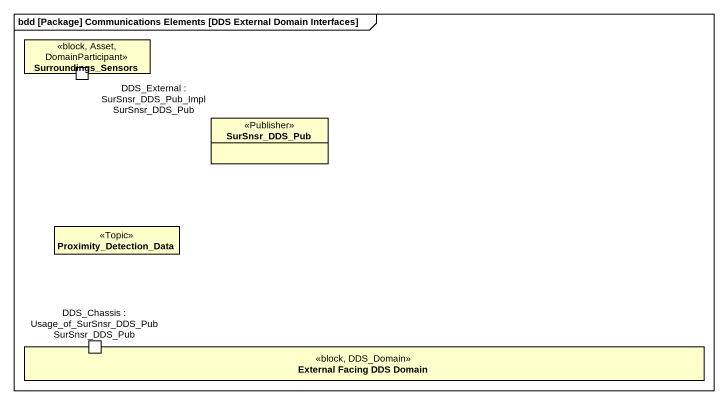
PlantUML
@startuml
mainframe bdd [Package] Communications Elements [DDS External Domain Interfaces]
allowmixing
hide circle
hide empty members
rectangle Surroundings_Sensors <<block, Asset, DomainParticipant>> {
  port "DDS_External : SurSnsr_DDS_Pub_Impl SurSnsr_DDS_Pub" as DDS_External_SurSnsr_DDS
}
interface SurSnsr_DDS_Pub <<Publisher>>
class Proximity_Detection_Data <<Topic>>
rectangle "External Facing DDS Domain" as External_Facing_DDS_Domain <<block, DDS_Domain>> {
  port "DDS_Chassis : Usage_of_SurSnsr_DDS_Pub SurSnsr_DDS_Pub" as DDS_Chassis_Usage_of
}
@enduml
